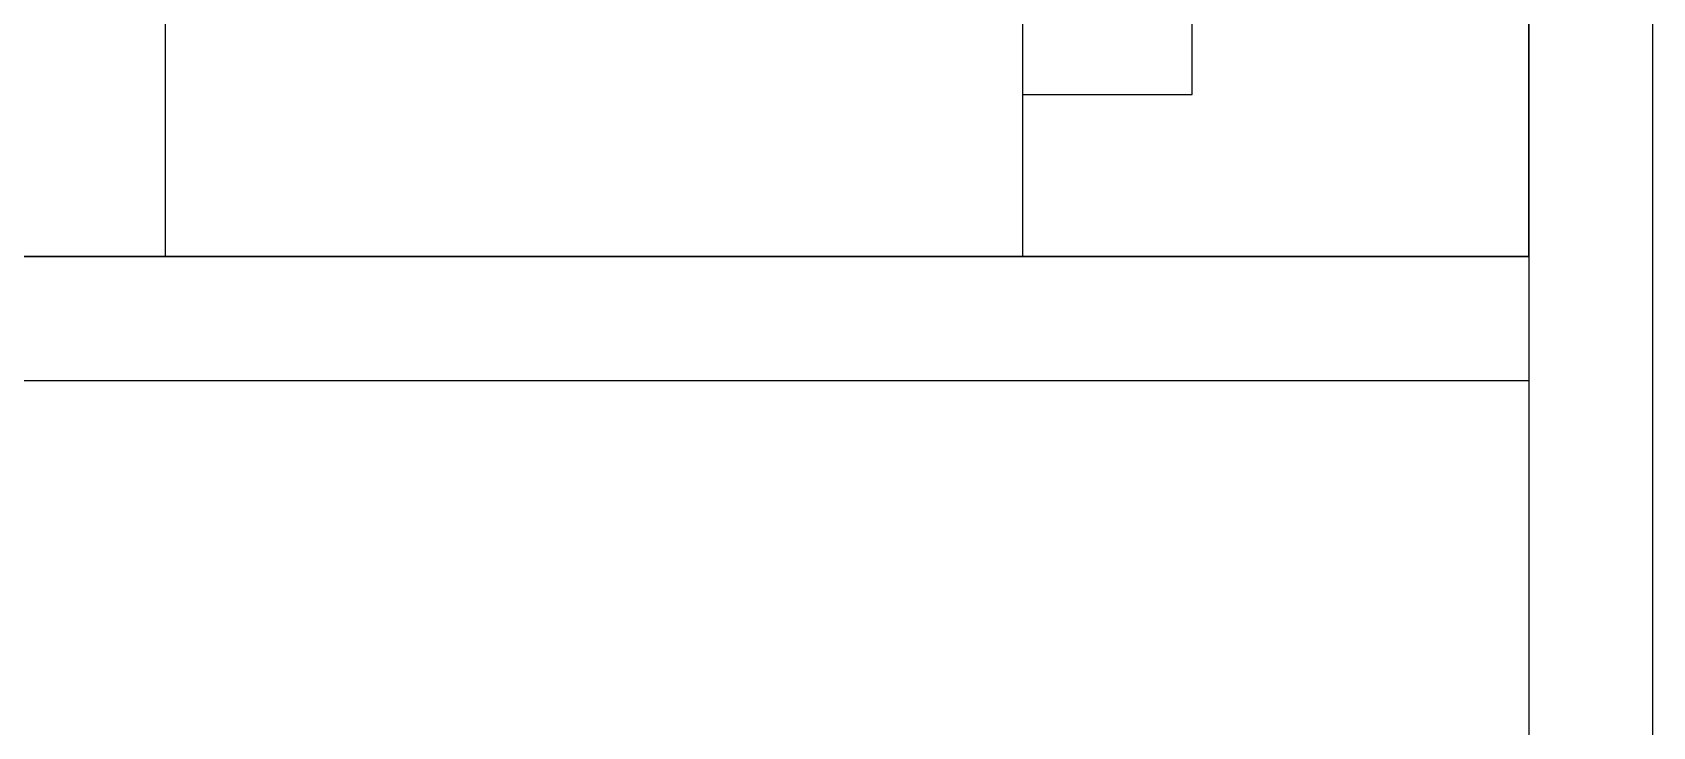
# Model space of a CAD drawing. Header units: inches. Extents: x 150067 to 167379, y -92057 to -49035.
# Drawn here: x 158669.7 to 158800.5, y -50973.3 to -50917.2 of the extents above; entities that cross this region are included whole.
import ezdxf

# ---------------------------------------------------------------- set-up
doc = ezdxf.new("R2010")
doc.units = ezdxf.units.IN
doc.header["$LTSCALE"] = 0.1
doc.header["$MEASUREMENT"] = 0
doc.layers.add('Layer1', color=7, linetype='Continuous')

# ---------------------------------------------------------------- blocks, each defined once
blk = doc.blocks.new('Man')
at = {"color": 0}
for p, q in [((1094.3, 1696.9), (234.6, 1696.9)), ((234.6, 1696.9), (234.6, 1194.7)), ((775.1, 1696.9), (775.1, 1250.5)), ((1094.3, 1194.7), (1094.3, 1696.9)), ((775.1, 1594.6), (882, 1594.6)), ((882, 1594.6), (882, 1352.8))]:
    blk.add_line(p, q, dxfattribs=at)

msp = doc.modelspace()

# ---------------------------------------------------------------- linework, layer by layer
at = {"layer": 'Layer1', "color": 6, "linetype": 'Continuous', "ltscale": 0.1}
for p, q in [((158790.48, -50646.89, 23680.86), (158790.48, -51225.23, 23680.86)), ((158800.48, -50646.89, 23680.86), (158800.48, -51225.23, 23680.86)), ((158490.48, -50935.34, 23680.86), (158790.48, -50935.34, 23680.86)), ((158480.48, -50945.34, 23680.86), (158790.48, -50945.34, 23680.86))]:
    msp.add_line(p, q, dxfattribs=at)
at = {"layer": 'Layer1', "color": 6, "linetype": 'Continuous', "ltscale": 0.1, "elevation": 23680.86}
for points in [[(158790.48, -50646.89), (158790.48, -50935.34), (158735.85, -50935.34)], [(158490.48, -50872.78), (158490.48, -50935.34), (158790.48, -50935.34), (158790.48, -50872.78)]]:
    msp.add_lwpolyline(points, dxfattribs=at)
msp.add_lwpolyline([(158490.48, -50935.34), (158790.48, -50935.34), (158790.48, -50935.34), (158490.48, -50935.34)], close=True, dxfattribs=at)

# ---------------------------------------------------------------- block references
at = {"xscale": -0.128, "yscale": 0.128, "zscale": 0.128, "rotation": 180}
msp.add_blockref('Man', (158650.43, -50718.15, 23680.86), dxfattribs=at)

doc.saveas('drawing.dxf')
